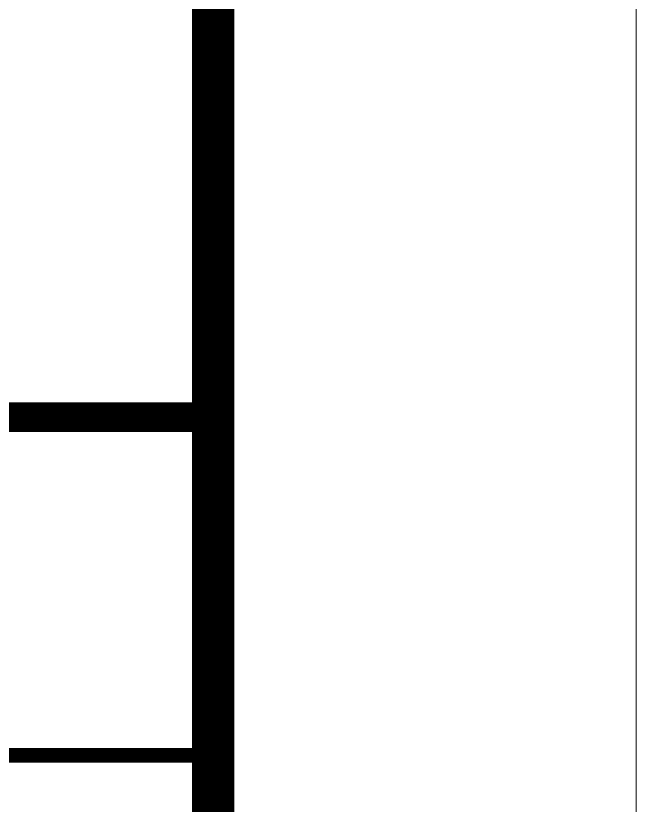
# Model space of a CAD drawing. Extents: x 5031545 to 5313844, y -886381 to -283477.
# Drawn here: x 5312377 to 5313844, y -813699 to -811832 of the extents above; entities that cross this region are included whole.
import ezdxf

# ---------------------------------------------------------------- set-up
doc = ezdxf.new("R2010")
doc.units = 0
doc.header["$LTSCALE"] = 1000
doc.header["$MEASUREMENT"] = 0
doc.layers.add('!!电气', color=1, linetype='CONTINUOUS')
doc.layers.add('图框', color=147, linetype='CONTINUOUS', lineweight=20)

# ---------------------------------------------------------------- blocks, each defined once
blk = doc.blocks.new('A$C1435328E')
at = {"layer": '图框'}
for points, const_width in [([(0, 12500.3), (-7000, 12500.3)], 70), ([(-7000, 12500.3), (0, 12500.3)], 70), ([(-7000, 11700.3), (0, 11700.3)], 35)]:
    blk.add_lwpolyline(points, dxfattribs=dict(at, const_width=const_width))

msp = doc.modelspace()

# ---------------------------------------------------------------- linework, layer by layer
at = {"layer": '图框'}
msp.add_lwpolyline([(5229743.6, -767581), (5313843.6, -767581), (5313843.6, -826981), (5229743.6, -826981)], close=True, dxfattribs=at)
msp.add_lwpolyline([(5229743.6, -767581), (5313843.6, -767581), (5313843.6, -826981), (5229743.6, -826981)], close=True, dxfattribs=at)
at = {"layer": '图框', "const_width": 100}
msp.add_lwpolyline([(5312843.6, -825981), (5312843.6, -768581), (5232243.6, -768581), (5232243.6, -825981)], close=True, dxfattribs=at)

# ---------------------------------------------------------------- block references
at = {"layer": '!!电气'}
msp.add_blockref('A$C1435328E', (5312843.6, -825281), dxfattribs=at)

doc.saveas('drawing.dxf')
